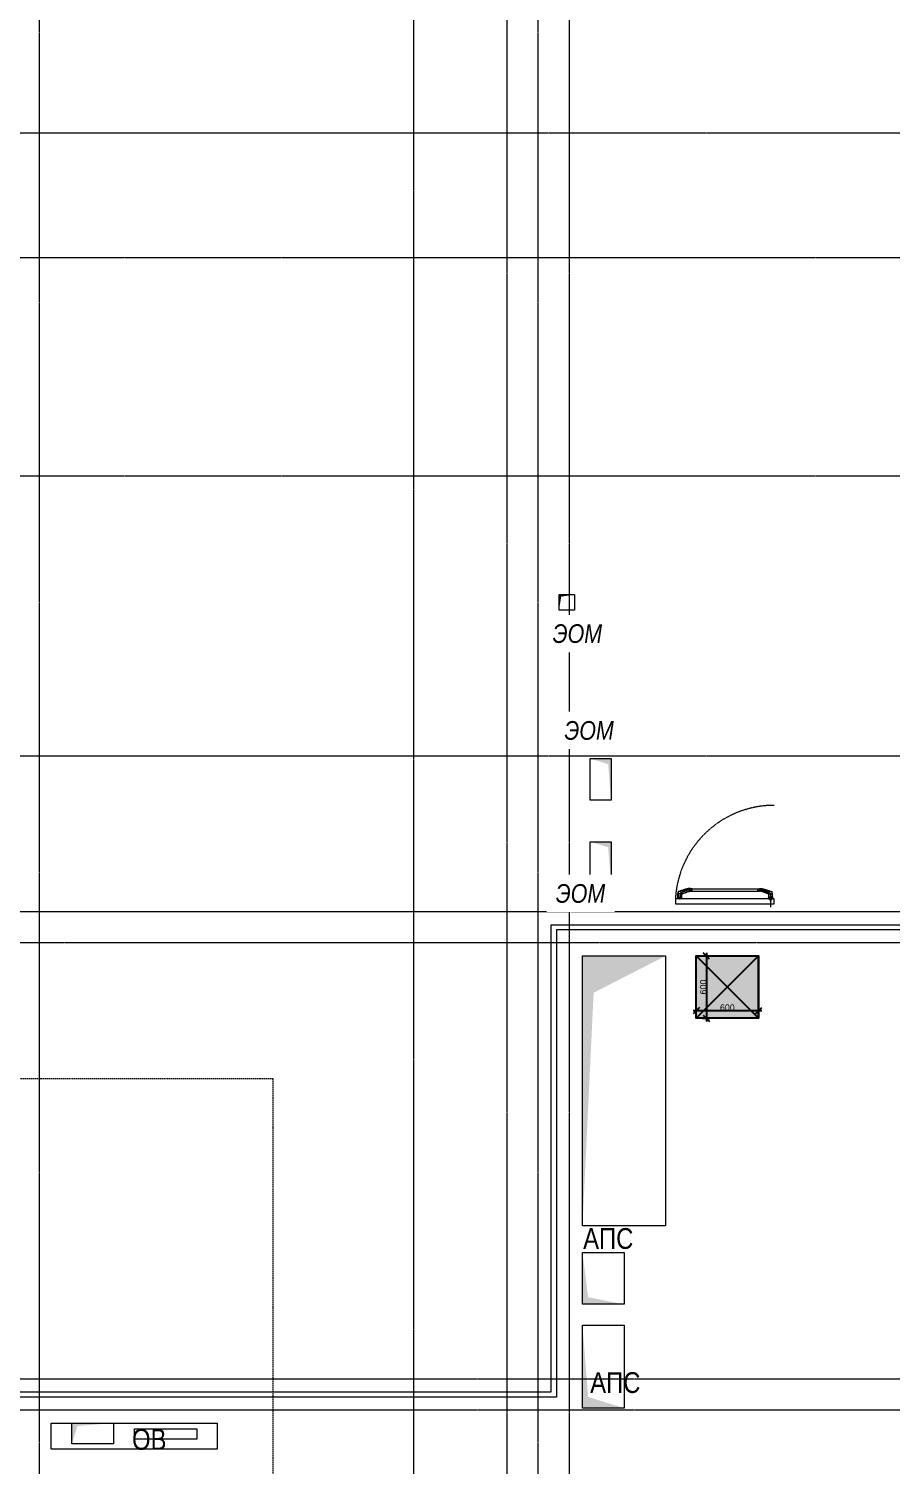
# Model space of a CAD drawing. Header units: millimetres. Extents: x -231292 to 573618, y -153144 to 564035.
# Drawn here: x -214080 to -205777, y 218564 to 232400 of the extents above; entities that cross this region are included whole.
import ezdxf

# ---------------------------------------------------------------- set-up
doc = ezdxf.new("R2010")
doc.units = ezdxf.units.MM
for name, pattern in [('CENTER2', [28.575, 19.05, -3.175, 3.175, -3.175]), ('CENTERLINE', [30, 12, -1.5, 3, -1.5, 12]), ('DASHED', [19.05, 12.7, -6.35]), ('HIDDEN', [9.525, 6.35, -3.175])]:
    doc.linetypes.add(name, pattern=pattern)
doc.layers.get('0').update_dxf_attribs({"color": 250})
doc.layers.get('Defpoints').update_dxf_attribs({"color": 250})
doc.layers.add('_Оборудование СС', color=250, linetype='Continuous')
for name, color, linetype, lineweight in [('АР_Двери_внутренние_антипаника', 250, 'Continuous', 0), ('АР_Отверстия', 250, 'Continuous', 9), ('АР_Разрезы марка', 250, 'Continuous', 13), ('Витражные конструкции', 252, 'Continuous', 15), ('ВК_Шахты', 5, 'Continuous', 9), ('ДШ_КР', 130, 'Continuous', 35), ('ОВ_коллекторы', 250, 'Continuous', 30), ('ОВ_Отопление', 250, 'Continuous', 0), ('РД_Оси_100', 250, 'Continuous', 0), ('СС_Отверстия', 250, 'Continuous', 9), ('ЭОМ_отверстия', 250, 'Continuous', 5)]:
    doc.layers.add(name, color=color, linetype=linetype, lineweight=lineweight)
doc.layers.add('АР_Делит', color=250, linetype='Continuous', lineweight=0, plot=False)
doc.styles.add('Arial0', font='arial.ttf')
doc.styles.add('ISOCPEUR_I_4', font='isocpeui.ttf', dxfattribs={"width": 0.9, "height": 350})
doc.styles.add('style1', font='ARIALN.TTF')
doc.dimstyles.new('ISOCPEUR_2_0_Черный_1', dxfattribs={"dimscale": 304.8, "dimtxt": 199.196235, "dimasz": 0.328084, "dimexe": 0.164042, "dimexo": 0.328084, "dimgap": 0, "dimtad": 1, "dimdec": 0, "dimrnd": 5, "dimzin": 0, "dimdsep": 46, "dimtxsty": 'ISOCPEUR_I_4', "dimblk1": 'OBLIQUE', "dimblk2": 'OBLIQUE', "dimsah": 1, "dimcen": 0.09, "dimdle": 0.328084, "dimazin": 0, "dimtfac": 1, "dimtdec": 4, "dimtix": 1, "dimtmove": 0, "dimatfit": 3, "dimfxl": 1, "dimtvp": 1, "dimtolj": 1, "dimtzin": 0, "dimarcsym": 2})

# ---------------------------------------------------------------- blocks, each defined once
blk = doc.blocks.new('otv')
at = {"linetype": 'Continuous'}
blk.add_lwpolyline([(0, -1), (0, 0), (1, 0), (1, -1)], close=True, dxfattribs=at)
blk.add_solid([(0, -1), (0, 0), (0.1346, -0.1366), (1, 0)], dxfattribs=at)
blk = doc.blocks.new('СОШ_2200_АР_ОСИ_М100_28.05.24')
at = {"layer": 'РД_Оси_100', "linetype": 'CENTER2'}
for p, q in [((119910, 76200), (-5954.958, 76200)), ((-5954.958, 75000), (119910, 75000)), ((-5954.958, 72900), (95715.503, 72900))]:
    blk.add_line(p, q, dxfattribs=at)
for points in [[(7800, -6155), (7800, 139938.679)], [(11400, 139938.679), (11400, -6155)], [(12000.12, -6155), (12300, -5755), (12300, 139538.679), (12000, 139938.679)], [(12600, -6155), (12600, 139938.679)], [(13200, -6155), (12900, -5755), (12900, 139538.679), (13220.167, 139939.357)], [(119910, 70200), (-5954.958, 70200)], [(95715.503, 68700), (-5454.958, 68700), (-5954.958, 68850)], [(78274.959, 68400), (-5454.958, 68400), (-5954.958, 68250)], [(29555, 64200), (-5454.958, 64200), (-5954.958, 64350)], [(29555, 63900), (-5454.958, 63900), (-5954.958, 63750)]]:
    blk.add_lwpolyline(points, dxfattribs=at)
blk = doc.blocks.new('UUNEW01NEW00')
at = {"layer": 'АР_Двери_внутренние_антипаника', "color": 1, "linetype": 'Continuous'}
for p, q in [((-9.3, 0.2), (-14.4, -1.5)), ((-9.2, 0.8), (-9.3, 0.2)), ((-9.3, -0.1), (-9.3, 0.2)), ((-9.2, 0.2), (-9.3, 0.2)), ((-9.1, 1), (-9.2, 0.8)), ((-8.9, 0.5), (-9.2, 0.2)), ((-9.1, 19.3), (-8.9, 19.4)), ((-9.1, 19.3), (-9, 18.8)), ((-9, 1.2), (-9.1, 1)), ((-9, 18.8), (-8.8, 18.6)), ((-8.8, 1.3), (-9, 1.2)), ((-8.9, 19.4), (-8.5, 19.5)), ((-8.7, 0.8), (-8.9, 0.5)), ((-8.8, 18.6), (-8.6, 18.4)), ((-8.6, 0.9), (-8.7, 0.8)), ((-8.6, 18.4), (-8.4, 18.2)), ((-8.6, 1), (-8.6, 0.9)), ((-8.5, 1), (-8.6, 1)), ((-8.5, 19.5), (-8.2, 19.5)), ((-8.4, 0.8), (-8.5, 1.5)), ((-8.4, 1.3), (-8.5, 1)), ((-8.4, 18.2), (-8.1, 18.1)), ((-8.4, 1.4), (-8.4, 0.4)), ((-8.3, 0.5), (-8.4, 0.8)), ((-8.4, 0.4), (-8.4, -0.4)), ((-8.4, 0.4), (-8.3, 0.4)), ((-8.1, 0.2), (-8.3, 0.5)), ((-8.2, 19.5), (-7.8, 19.6)), ((-8.1, 18.1), (-7.6, 18)), ((-7.8, 0.1), (-8.1, 0.2)), ((-7.8, 19.6), (-7.5, 19.6)), ((-7.4, 0), (-7.8, 0.1)), ((-7.5, 18.3), (-7.6, 18.2)), ((-7.6, 18.2), (-7.6, 18)), ((-7.6, 18), (-7.6, 16.2)), ((-7.6, 16.2), (-7.6, 14.1)), ((-7.6, 14.1), (-7.6, 12.2)), ((-7.6, 12.2), (-7.6, 9.8)), ((-7.6, 9.8), (-7.6, 7.8)), ((-7.6, 7.8), (-7.6, 6.2)), ((-7.6, 6.2), (-7.6, 4.7)), ((-7.6, 4.7), (-7.5, 3.2)), ((-7.5, 19.6), (-7.1, 19.6)), ((-7.4, 18.3), (-7.5, 18.3)), ((-7.5, 3.2), (-7.5, 1.6)), ((-7.5, 1.6), (-7.4, 0)), ((-7.5, 0), (-7.5, 0)), ((-7.5, 0), (-7.3, 0)), ((-7.3, 18.3), (-7.4, 18.3)), ((-7.4, 0), (7.4, 0)), ((-7.2, 18.3), (-7.3, 18.3)), ((-7.3, 0), (7.3, 0)), ((-7.1, 18.3), (-7.2, 18.3)), ((-7.1, 24), (-7.1, 19.6)), ((-7.1, 19.6), (7.1, 19.6)), ((-7.1, 19.6), (-7.1, 18.3)), ((7.1, 18.3), (-7.1, 18.3)), ((-3.5, 16), (-4.6, 16.4)), ((-4.6, 16.4), (-4.6, 16.3)), ((-3.5, 15.9), (-4.6, 16.3)), ((-4.6, 16.3), (-3.8, 14.8)), ((-3.8, 14.8), (-3.3, 14.8)), ((-3, 14.7), (-3.8, 14.7)), ((-3.8, 14.7), (-3.8, 14.6)), ((-3, 14.6), (-3.8, 14.6)), ((-3.8, 14.6), (-3.8, 13.7)), ((-3.8, 13.7), (-3, 13.7)), ((-3.3, 14.8), (-3.6, 15.5)), ((-3.6, 15.5), (-2.7, 15.3)), ((-3.3, 14.9), (-3.6, 15.5)), ((-2.3, 15.7), (-3.5, 16)), ((-2.3, 15.6), (-3.5, 15.9)), ((-3.1, 14.4), (-3.4, 14.4)), ((-3.4, 14.4), (-3.4, 13.9)), ((-3.4, 14), (-3.1, 14)), ((-3.4, 13.9), (-3.1, 13.9)), ((-3.3, 14.9), (-3.3, 14.8)), ((-3, 14.4), (-3.1, 14.4)), ((-3.1, 14), (-3.1, 13.9)), ((-3.1, 14), (-3, 14)), ((-3.1, 13.9), (-3, 13.9)), ((-3, 14.7), (-3, 14.6)), ((-2.9, 14.7), (-3, 14.7)), ((-2.9, 14.6), (-3, 14.6)), ((-2.9, 14.4), (-3, 14.4)), ((-3, 14.4), (-3, 14.4)), ((-3, 14.4), (-3, 14.4)), ((-3, 14), (-3, 14)), ((-3, 14), (-3, 14)), ((-3, 14), (-2.9, 14)), ((-3, 13.9), (-3, 13.9)), ((-3, 13.9), (-3, 13.9)), ((-3, 13.9), (-2.9, 13.9)), ((-3, 13.7), (-2.9, 13.7)), ((-2.8, 14.7), (-2.9, 14.7)), ((-2.9, 14.7), (-2.9, 14.7)), ((-2.8, 14.5), (-2.9, 14.6)), ((-2.9, 14.6), (-2.9, 14.6)), ((-2.9, 14.3), (-2.9, 14.4)), ((-2.9, 14.3), (-2.9, 14.3)), ((-2.9, 14.3), (-2.9, 14.3)), ((-2.9, 14.3), (-2.9, 14.3)), ((-2.9, 14), (-2.9, 14.3)), ((-2.9, 14.1), (-2.9, 14)), ((-2.9, 14), (-2.9, 14.1)), ((-2.9, 14.1), (-2.9, 14.1)), ((-2.9, 14.1), (-2.9, 14.1)), ((-2.9, 14.1), (-2.9, 14.1)), ((-2.9, 14), (-2.9, 14)), ((-2.9, 13.9), (-2.9, 14)), ((-2.9, 14), (-2.9, 14)), ((-2.9, 14), (-2.9, 14)), ((-2.9, 13.9), (-2.9, 13.9)), ((-2.9, 13.9), (-2.9, 13.9)), ((-2.9, 13.7), (-2.8, 13.7)), ((-2.7, 14.6), (-2.8, 14.7)), ((-2.7, 14.5), (-2.8, 14.5)), ((-2.8, 13.7), (-2.8, 13.8)), ((-2.8, 13.8), (-2.7, 13.8)), ((-2.7, 15.3), (-1.7, 15.1)), ((-2.6, 14.6), (-2.7, 14.6)), ((-2.6, 14.5), (-2.7, 14.5)), ((-2.7, 13.8), (-2.6, 13.8)), ((-2.6, 14.5), (-2.6, 14.6)), ((-2.6, 14.6), (-2.6, 14.6)), ((-2.6, 14.4), (-2.6, 14.5)), ((-2.5, 14.5), (-2.6, 14.5)), ((-2.5, 14.4), (-2.6, 14.4)), ((-2.6, 14.4), (-2.6, 14.4)), ((-2.6, 13.8), (-2.6, 13.9)), ((-2.6, 13.9), (-2.5, 13.9)), ((-2.5, 14.4), (-2.5, 14.5)), ((-2.5, 14.4), (-2.5, 14.3)), ((-2.5, 14.3), (-2.5, 14.4)), ((-2.5, 14), (-2.5, 14.3)), ((-2.5, 13.9), (-2.5, 14)), ((-1, 15.5), (-2.3, 15.7)), ((-1, 15.4), (-2.3, 15.6)), ((-2.2, 14.5), (-2.3, 14.5)), ((-2.3, 14.5), (-2.3, 14.4)), ((-2.3, 14.4), (-2.3, 14.3)), ((-2.2, 14.4), (-2.3, 14.4)), ((-2.3, 14.4), (-2.3, 14.3)), ((-2.3, 14.3), (-2.3, 14)), ((-2.3, 14), (-2.3, 13.9)), ((-2.3, 13.9), (-2.3, 13.9)), ((-2.3, 13.9), (-2.2, 13.8)), ((-2.1, 14.6), (-2.2, 14.6)), ((-2.2, 14.6), (-2.2, 14.5)), ((-2.1, 14.5), (-2.2, 14.5)), ((-2.2, 14.5), (-2.2, 14.4)), ((-2.2, 13.8), (-2.2, 13.8)), ((-2.2, 13.8), (-2.1, 13.8)), ((-2, 14.7), (-2.1, 14.6)), ((-2, 14.6), (-2.1, 14.5)), ((-2.1, 14.6), (-2.1, 14.6)), ((-2.1, 14.5), (-2.1, 14.5)), ((-2.1, 13.8), (-2, 13.7)), ((-1.9, 14.7), (-2, 14.7)), ((-1.9, 14.6), (-2, 14.6)), ((-2, 13.7), (-2, 13.7)), ((-2, 13.7), (-1.9, 13.7)), ((-1.8, 14.7), (-1.9, 14.7)), ((-1.8, 14.6), (-1.9, 14.6)), ((-1.8, 14.4), (-1.9, 14.4)), ((-1.9, 14.4), (-1.9, 14.3)), ((-1.9, 14.3), (-1.9, 14)), ((-1.9, 14.3), (-1.9, 14.3)), ((-1.9, 14.3), (-1.9, 14.3)), ((-1.9, 14.3), (-1.9, 14.3)), ((-1.9, 14.1), (-1.9, 14.1)), ((-1.9, 14.1), (-1.9, 14.1)), ((-1.9, 14.1), (-1.9, 14.1)), ((-1.9, 14.1), (-1.8, 14)), ((-1.9, 14), (-1.9, 14)), ((-1.9, 14), (-1.9, 14)), ((-1.9, 14), (-1.9, 13.9)), ((-1.9, 13.9), (-1.8, 13.9)), ((-1.9, 13.7), (-1.8, 13.7)), ((-1.8, 14.7), (-1.8, 14.6)), ((-1.5, 14.7), (-1.8, 14.7)), ((-1.5, 14.6), (-1.8, 14.6)), ((-1.7, 14.4), (-1.8, 14.4)), ((-1.8, 14.4), (-1.8, 14.4)), ((-1.8, 14.4), (-1.8, 14.4)), ((-1.8, 14), (-1.8, 14)), ((-1.8, 14), (-1.8, 14)), ((-1.8, 14), (-1.7, 14)), ((-1.8, 13.9), (-1.8, 13.9)), ((-1.8, 13.9), (-1.8, 13.9)), ((-1.8, 13.9), (-1.7, 13.9)), ((-1.8, 13.7), (-1.5, 13.7)), ((-1.7, 15.1), (-0.7, 15)), ((-1.7, 14.4), (-1.7, 14.4)), ((-1.6, 14.4), (-1.7, 14.4)), ((-1.7, 14), (-1.7, 13.9)), ((-1.7, 14), (-1.7, 14)), ((-1.7, 14), (-1.6, 14)), ((-1.7, 13.9), (-1.6, 13.9)), ((-1.7, 13.9), (-1.7, 13.9)), ((-1.5, 14.4), (-1.6, 14.4)), ((-1.6, 14.4), (-1.6, 14.4)), ((-1.6, 14), (-1.6, 13.9)), ((-1.6, 14), (-1.6, 14)), ((-1.6, 14), (-1.5, 14)), ((-1.6, 13.9), (-1.6, 13.9)), ((-1.6, 13.9), (-1.5, 13.9)), ((-1.5, 14.7), (-1.5, 14.6)), ((-1.4, 14.7), (-1.5, 14.7)), ((-1.4, 14.6), (-1.5, 14.6)), ((-1.4, 14.3), (-1.5, 14.4)), ((-1.5, 14.4), (-1.5, 14.4)), ((-1.5, 14.4), (-1.5, 14.4)), ((-1.5, 14), (-1.4, 14.1)), ((-1.5, 14), (-1.5, 14)), ((-1.5, 14), (-1.5, 14)), ((-1.5, 14), (-1.5, 14)), ((-1.5, 13.9), (-1.5, 13.9)), ((-1.5, 13.9), (-1.5, 13.9)), ((-1.5, 13.9), (-1.5, 13.9)), ((-1.5, 13.9), (-1.4, 13.9)), ((-1.5, 13.7), (-1.4, 13.7)), ((-1.3, 14.7), (-1.4, 14.7)), ((-1.3, 14.6), (-1.4, 14.6)), ((-1.4, 14.3), (-1.4, 14.3)), ((-1.4, 14.3), (-1.4, 14.3)), ((-1.4, 14.3), (-1.4, 14.3)), ((-1.4, 14), (-1.4, 14.3)), ((-1.4, 14.1), (-1.4, 14)), ((-1.4, 14.1), (-1.4, 14.1)), ((-1.4, 14.1), (-1.4, 14.1)), ((-1.4, 14.1), (-1.4, 14.1)), ((-1.4, 13.9), (-1.4, 14)), ((-1.4, 14), (-1.4, 14)), ((-1.4, 14), (-1.4, 14)), ((-1.4, 13.7), (-1.3, 13.7)), ((-1.2, 14.6), (-1.3, 14.7)), ((-1.3, 14.7), (-1.3, 14.7)), ((-1.3, 14.5), (-1.3, 14.6)), ((-1.2, 14.5), (-1.3, 14.5)), ((-1.3, 13.7), (-1.2, 13.8)), ((-1.1, 14.6), (-1.2, 14.6)), ((-1.1, 14.5), (-1.2, 14.5)), ((-1.2, 13.8), (-1.2, 13.8)), ((-1.2, 13.8), (-1.1, 13.8)), ((-1.1, 14.5), (-1.1, 14.6)), ((-1.1, 14.6), (-1.1, 14.6)), ((-1.1, 14.4), (-1.1, 14.5)), ((-1, 14.5), (-1.1, 14.5)), ((-1, 14.4), (-1.1, 14.4)), ((-1.1, 14.4), (-1.1, 14.4)), ((-1.1, 13.8), (-1.1, 13.9)), ((-1.1, 13.9), (-1, 13.9)), ((0, 16.5), (-1, 15.5)), ((0, 16.4), (-1, 15.4)), ((-1, 15.5), (-1, 15.4)), ((-1, 14.4), (-1, 14.5)), ((-1, 14.3), (-1, 14.4)), ((-1, 14.4), (-1, 14.3)), ((-1, 14), (-1, 14.3)), ((-1, 13.9), (-1, 14)), ((0, 14.7), (-0.8, 14.7)), ((-0.8, 14.7), (-0.8, 14.6)), ((0, 14.6), (-0.8, 14.6)), ((-0.8, 14.6), (-0.8, 13.7)), ((-0.8, 13.7), (-0.4, 13.7)), ((-0.7, 15), (0, 15.7)), ((-0.1, 14.4), (-0.4, 14.4)), ((-0.4, 14.4), (-0.4, 14.2)), ((-0.4, 14.3), (-0.1, 14.3)), ((-0.4, 14.2), (-0.1, 14.2)), ((-0.4, 14.1), (-0.2, 14.1)), ((-0.4, 13.7), (-0.4, 14.1)), ((-0.2, 14.1), (0, 13.7)), ((0, 14.4), (-0.1, 14.4)), ((-0.1, 14.4), (-0.1, 14.4)), ((-0.1, 14.4), (-0.1, 14.4)), ((-0.1, 14.3), (-0.1, 14.2)), ((-0.1, 14.3), (-0.1, 14.3)), ((-0.1, 14.3), (-0.1, 14.3)), ((-0.1, 14.3), (0, 14.3)), ((-0.1, 14.2), (-0.1, 14.2)), ((-0.1, 14.2), (-0.1, 14.2)), ((-0.1, 14.2), (0, 14.2)), ((0, 16.5), (0, 16.4)), ((1, 15.5), (0, 16.5)), ((1, 15.4), (0, 16.4)), ((0, 15.7), (0.7, 15)), ((0, 14.7), (0, 14.6)), ((0.1, 14.7), (0, 14.7)), ((0.1, 14.6), (0, 14.6)), ((0, 14.3), (0, 14.4)), ((0, 14.4), (0, 14.4)), ((0, 14.3), (0, 14.4)), ((0, 14.4), (0, 14.4)), ((0, 14.4), (0, 14.4)), ((0, 14.4), (0, 14.4)), ((0, 14.4), (0, 14.4)), ((0, 14.3), (0, 14.3)), ((0, 14.3), (0, 14.3)), ((0, 14.3), (0, 14.3)), ((0, 14.2), (0, 14.3)), ((0, 14.3), (0, 14.3)), ((0, 14.3), (0, 14.3)), ((0, 14.3), (0, 14.3)), ((0, 14.2), (0, 14.2)), ((0, 14.2), (0, 14.2)), ((0, 13.7), (0.5, 13.7)), ((0.2, 14.7), (0.1, 14.7)), ((0.2, 14.6), (0.1, 14.6)), ((0.3, 14.6), (0.2, 14.7)), ((0.2, 14.7), (0.2, 14.7)), ((0.2, 14.5), (0.2, 14.6)), ((0.3, 14.5), (0.2, 14.5)), ((0.5, 13.7), (0.2, 14.1)), ((0.2, 14.1), (0.3, 14.1)), ((0.4, 14.6), (0.3, 14.6)), ((0.4, 14.5), (0.3, 14.5)), ((0.3, 14.1), (0.4, 14.2)), ((0.3, 14.1), (0.3, 14.1)), ((0.5, 13.8), (0.3, 14.1)), ((0.4, 14.5), (0.4, 14.6)), ((0.4, 14.6), (0.4, 14.6)), ((0.4, 14.4), (0.4, 14.5)), ((0.4, 14.4), (0.4, 14.5)), ((0.4, 14.5), (0.4, 14.5)), ((0.4, 14.3), (0.4, 14.4)), ((0.4, 14.4), (0.4, 14.4)), ((0.4, 14.4), (0.4, 14.4)), ((0.4, 14.2), (0.4, 14.3)), ((0.4, 14.3), (0.4, 14.3)), ((0.4, 14.2), (0.4, 14.2)), ((0.5, 13.8), (0.5, 13.7)), ((0.7, 15), (1.7, 15.1)), ((0.7, 14.7), (0.7, 14.6)), ((1.4, 14.7), (0.7, 14.7)), ((1.4, 14.6), (0.7, 14.6)), ((0.7, 14.6), (0.7, 13.7)), ((0.7, 13.7), (1.1, 13.7)), ((2.3, 15.7), (1, 15.5)), ((2.3, 15.6), (1, 15.4)), ((1, 15.5), (1, 15.4)), ((1.1, 13.7), (1.1, 14.3)), ((1.1, 14.3), (1.2, 14.3)), ((1.2, 14.3), (1.5, 13.7)), ((1.4, 14.7), (1.4, 14.6)), ((1.6, 14.2), (1.4, 14.7)), ((1.6, 14.1), (1.4, 14.6)), ((1.5, 13.7), (1.8, 13.7)), ((1.6, 14.2), (1.6, 14.1)), ((1.7, 14.2), (1.6, 14.2)), ((1.7, 14.1), (1.6, 14.1)), ((1.7, 15.1), (2.7, 15.3)), ((1.9, 14.7), (1.7, 14.2)), ((1.9, 14.6), (1.7, 14.1)), ((1.7, 14.2), (1.7, 14.1)), ((1.8, 13.7), (2, 14.3)), ((1.9, 14.7), (1.9, 14.6)), ((2.5, 14.7), (1.9, 14.7)), ((2.5, 14.6), (1.9, 14.6)), ((2, 14.3), (2.2, 14.3)), ((2.2, 14.3), (2.2, 13.7)), ((2.2, 13.7), (2.5, 13.7)), ((3.5, 16), (2.3, 15.7)), ((3.5, 15.9), (2.3, 15.6)), ((2.5, 14.7), (2.5, 14.6)), ((2.5, 13.7), (2.5, 14.6)), ((2.7, 15.3), (3.6, 15.5)), ((3.1, 14.7), (2.7, 13.8)), ((3.1, 14.6), (2.7, 13.7)), ((2.7, 13.8), (2.7, 13.7)), ((2.7, 13.7), (3.2, 13.7)), ((3.1, 14.7), (3.1, 14.6)), ((3.9, 14.7), (3.1, 14.7)), ((3.9, 14.6), (3.1, 14.6)), ((3.2, 13.7), (3.2, 13.9)), ((3.2, 13.9), (3.8, 13.9)), ((3.6, 15.5), (3.3, 14.8)), ((3.6, 15.5), (3.3, 14.9)), ((3.3, 14.9), (3.3, 14.8)), ((3.3, 14.8), (3.8, 14.8)), ((3.4, 14.3), (3.3, 14)), ((3.3, 14.1), (3.7, 14.1)), ((3.3, 14), (3.7, 14)), ((3.6, 14.3), (3.4, 14.3)), ((4.6, 16.4), (3.5, 16)), ((4.6, 16.3), (3.5, 15.9)), ((3.7, 14), (3.6, 14.3)), ((3.8, 14.8), (4.6, 16.3)), ((3.8, 13.9), (3.8, 13.7)), ((3.8, 13.7), (4.2, 13.7)), ((3.9, 14.7), (3.9, 14.6)), ((4.2, 13.8), (3.9, 14.7)), ((4.2, 13.7), (3.9, 14.6)), ((4.2, 13.8), (4.2, 13.7)), ((4.6, 16.4), (4.6, 16.3)), ((6.7, -9.4), (7.3, 0)), ((7.1, 19.6), (7.1, 24)), ((7.1, 19.6), (7.1, 18.3)), ((7.1, 19.6), (7.5, 19.6)), ((7.2, 18.3), (7.1, 18.3)), ((7.3, 18.3), (7.2, 18.3)), ((7.5, 18.3), (7.3, 18.3)), ((7.4, 0), (7.5, 2)), ((7.8, 0.1), (7.4, 0)), ((7.5, 19.6), (7.8, 19.6)), ((7.6, 18.2), (7.5, 18.3)), ((7.5, 2), (7.6, 4)), ((7.6, 18), (7.6, 18.2)), ((7.6, 18), (8.1, 18.1)), ((7.6, 16.2), (7.6, 18)), ((7.6, 14.2), (7.6, 16.2)), ((7.6, 12.3), (7.6, 14.2)), ((7.6, 9.9), (7.6, 12.3)), ((7.6, 8), (7.6, 9.9)), ((7.6, 5.9), (7.6, 8)), ((7.6, 4), (7.6, 5.9)), ((7.8, 19.6), (8.2, 19.5)), ((8.1, 0.2), (7.8, 0.1)), ((8.1, 18.1), (8.4, 18.2)), ((8.3, 0.5), (8.1, 0.2)), ((8.2, 19.5), (8.5, 19.5)), ((8.4, 0.8), (8.3, 0.5)), ((8.4, 18.2), (8.6, 18.4)), ((8.5, 19.5), (8.9, 19.4)), ((8.6, 18.4), (8.8, 18.6)), ((8.8, 18.6), (9, 18.8)), ((8.9, 19.4), (9.1, 19.3)), ((9, 18.8), (9.1, 19.3)), ((-52.5, -11.9), (-52.5, -19.8)), ((-52.5, -19.8), (-52.5, -25.1)), ((-52.5, -25.1), (-47.5, -25.1)), ((-47.5, -11.9), (-47.5, -19.8)), ((-47.5, -11.9), (-47.5, -11.9)), ((-47.5, -19.8), (-46, -19.6)), ((-45.9, -19.8), (-47.5, -19.8)), ((-47.5, -19.8), (-47.5, -25.1)), ((-46, -19.6), (-44.5, -19.2)), ((-44.3, -19.8), (-45.9, -19.8)), ((-43.1, -11.4), (-44.5, -11.6)), ((-44.5, -19.2), (-42.9, -18.5)), ((-42.5, -19.7), (-44.3, -19.8)), ((-41.6, -11.2), (-43.1, -11.4)), ((-42.9, -18.5), (-41.3, -17.7)), ((-40.6, -19.6), (-42.5, -19.7)), ((-39.3, -10.7), (-41.6, -11.2)), ((-41.3, -17.7), (-39, -16.7)), ((-37.8, -19.2), (-40.6, -19.6)), ((-36.7, -9.9), (-39.3, -10.7)), ((-39, -16.7), (-36.4, -15.7)), ((-34.9, -18.5), (-37.8, -19.2)), ((-33.8, -8.9), (-36.7, -9.9)), ((-36.4, -15.7), (-33.5, -14.5)), ((-31.9, -17.6), (-34.9, -18.5)), ((-30.7, -7.7), (-33.8, -8.9)), ((-33.5, -14.5), (-30.3, -13.4)), ((-28.7, -16.6), (-31.9, -17.6)), ((-27.2, -6.3), (-30.7, -7.7)), ((-30.3, -13.4), (-26.8, -12.1)), ((-25.2, -15.3), (-28.7, -16.6)), ((-23.3, -4.8), (-27.2, -6.3)), ((-26.8, -12.1), (-22.9, -10.9)), ((-21.4, -13.9), (-25.2, -15.3)), ((-19.1, -3.2), (-23.3, -4.8)), ((-22.9, -10.9), (-18.7, -9.6)), ((-17.3, -12.4), (-21.4, -13.9)), ((-14.4, -1.5), (-19.1, -3.2)), ((-18.7, -9.6), (-14, -8.2)), ((-12.8, -10.8), (-17.3, -12.4)), ((-14, -8.2), (-8.8, -6.6)), ((-7.8, -9.1), (-12.8, -10.8)), ((-9, -3.8), (-9.3, -0.1)), ((-8.8, -6.6), (-9, -3.8)), ((-8.8, -6.6), (-8.8, -6.6)), ((-8.8, -7.3), (-8.8, -6.6)), ((-8.8, -6.6), (-8.7, -6.6)), ((-8.5, -8.1), (-8.8, -7.3)), ((-8.7, -6.6), (-8.6, -6.6)), ((-8.6, -6.6), (-8.4, -6.7)), ((-8.2, -8.7), (-8.5, -8.1)), ((-8.4, -0.4), (-8.3, -0.9)), ((-8.4, -6.7), (-8.1, -6.7)), ((-8.3, -0.9), (-8.3, -1.1)), ((-8.3, -1.1), (-8.3, -1.1)), ((-8.3, -1.2), (-8.2, -1.2)), ((-8.2, -1.2), (-8.2, -1.2)), ((-8.2, -1.2), (-8.2, -1.5)), ((-8.2, -1.5), (-8.2, -1.5)), ((-7.8, -9.1), (-8.2, -8.7)), ((-8.1, -6.7), (-8, -6.6)), ((-8, -7.1), (-8.1, -6.7)), ((-8.1, -6.7), (-8.1, -6.7)), ((-8, -6.6), (-8, -6.6)), ((-8, -6.6), (-7.9, -6.6)), ((-7.6, -7.6), (-8, -7.1)), ((-7.8, -6.9), (-7.9, -6.6)), ((-7.9, -6.6), (-7.9, -6.7)), ((-7.9, -6.7), (-7.9, -6.6)), ((-7.5, -7.2), (-7.8, -6.9)), ((-7.4, -8.9), (-7.8, -9.1)), ((-7.2, -8), (-7.6, -7.6)), ((-7.2, -7.4), (-7.5, -7.2)), ((-7.1, -8.7), (-7.4, -8.9)), ((-7.3, 0), (-7.2, -1.7)), ((-7.2, -1.7), (-7.2, -3.1)), ((-7.2, -3.1), (-7.1, -4.5)), ((-6.9, -7.4), (-7.2, -7.4)), ((-6.7, -8.2), (-7.2, -8)), ((-7.1, -4.5), (-7, -6)), ((-6.7, -8.2), (-7.1, -8.7)), ((-7, -6), (-6.9, -7.4)), ((-6.9, -7.4), (-6.8, -7.5)), ((-6.8, -7.5), (-6.8, -7.5)), ((-6.8, -7.5), (-6.8, -7.6)), ((-6.8, -7.6), (-6.8, -7.6)), ((-6.8, -7.6), (-6.8, -7.6)), ((-6.8, -7.6), (-6.8, -7.6)), ((-6.8, -7.6), (-6.8, -7.6)), ((-6.8, -7.6), (-6.8, -7.6)), ((-6.8, -7.6), (-6.8, -7.6)), ((-6.8, -7.6), (-6.8, -7.6)), ((-6.8, -7.6), (-6.8, -7.6)), ((-6.8, -7.6), (-6.8, -7.6)), ((-6.8, -7.6), (-6.8, -7.6)), ((-6.8, -7.6), (-6.8, -7.6)), ((-6.8, -7.6), (-6.8, -7.6)), ((-6.8, -7.6), (-6.8, -7.6)), ((-6.8, -7.6), (-6.7, -7.8)), ((-6.7, -7.8), (-6.6, -8)), ((-6.6, -8), (-6.7, -8.1)), ((-6.7, -8.1), (-6.7, -8.2)), ((-6.7, -8.2), (5.6, -10.6)), ((5.6, -10.6), (6.3, -10)), ((5.6, -10.6), (6, -10.6)), ((6, -10.6), (6.3, -10.5)), ((6.3, -10), (6.6, -9.7)), ((6.3, -10.5), (6.4, -10.5)), ((6.6, -9.7), (6.7, -9.4)), ((6.7, -9.4), (7.1, -9.3)), ((7.1, -9.3), (7.4, -9.1)), ((7.4, -9.1), (7.6, -8.9)), ((8.3, -0.4), (8.3, -0.3))]:
    blk.add_line(p, q, dxfattribs=at)
at = {"layer": 'АР_Двери_внутренние_антипаника', "color": 40, "linetype": 'Continuous'}
for p, q in [((-8.8, 1.3), (-13.2, -0.1)), ((-9.1, 24), (9.1, 24)), ((-9.1, 19.3), (-9.1, 24)), ((-9, 18.2), (-9.1, 19.3)), ((-9, 17.1), (-9, 18.2)), ((-8.5, 1.5), (-9, 17.1)), ((-8.5, 1.5), (-8.8, 1.3)), ((8.3, 0.5), (8, -3.9)), ((9.1, 24), (9.1, 19.3)), ((-53, -19.5), (-53, -12.4)), ((-53, -24.6), (-53, -19.5)), ((-47.5, -11.9), (-52.5, -11.9)), ((-52.5, -25.1), (-47.5, -25.1)), ((-47.5, -11.9), (-46.3, -11.8)), ((-47.5, -25.1), (-45.1, -25)), ((-45.1, -11.7), (-46.3, -11.8)), ((-44.4, -11.5), (-45.1, -11.7)), ((-45.1, -25), (-44.1, -24.9)), ((-42.2, -11), (-44.4, -11.6)), ((-44.1, -24.9), (-43.6, -24.9)), ((-43.6, -24.9), (-43, -24.8)), ((-43, -24.8), (-42.4, -24.8)), ((-42.4, -24.8), (-41.8, -24.7)), ((-40, -10.4), (-42.2, -11)), ((-41.8, -24.7), (-41.1, -24.6)), ((-41.1, -24.6), (-39.3, -24.3)), ((-38, -9.7), (-40, -10.4)), ((-39.3, -24.3), (-37.6, -23.9)), ((-36.1, -9), (-38, -9.7)), ((-37.6, -23.9), (-36.2, -23.6)), ((-36.2, -23.6), (-35.1, -23.3)), ((-34.2, -8.3), (-36.1, -9)), ((-35.1, -23.3), (-34.2, -23.1)), ((-32.1, -7.5), (-34.2, -8.3)), ((-34.2, -23.1), (-33.1, -22.8)), ((-33.1, -22.8), (-31.7, -22.5)), ((-30.3, -6.7), (-32.1, -7.5)), ((-31.7, -22.5), (-30.1, -22)), ((-28.2, -5.9), (-30.3, -6.7)), ((-30.1, -22), (-28.2, -21.5)), ((-25.9, -4.9), (-28.2, -5.9)), ((-28.2, -21.5), (-26, -20.8)), ((-26, -20.8), (-23.3, -20)), ((-23.3, -3.9), (-25.9, -4.9)), ((-20.4, -2.7), (-23.3, -3.9)), ((-23.3, -20), (-20.2, -19.1)), ((-17, -1.5), (-20.4, -2.7)), ((-20.2, -19.1), (-17.7, -18.3)), ((-17.7, -18.3), (-14.9, -17.4)), ((-13.2, -0.1), (-17, -1.5)), ((-14.9, -17.4), (-11.8, -16.4)), ((-11.8, -16.4), (-8.3, -15.3)), ((-8.3, -15.3), (-4.5, -14.1)), ((-4.5, -14.1), (-0.2, -12.7)), ((-0.2, -12.7), (4.6, -11.2)), ((4.6, -11.2), (5.6, -10.9)), ((5.6, -10.9), (6.4, -10.5)), ((6.4, -10.5), (7.3, -9.6)), ((7.3, -9.6), (7.6, -8.9)), ((7.6, -8.9), (7.7, -8.7)), ((8, -3.9), (7.7, -8.6)), ((7.7, -8.7), (7.7, -8.6))]:
    blk.add_line(p, q, dxfattribs=at)
at = {"layer": 'АР_Двери_внутренние_антипаника', "color": 1, "linetype": 'CENTERLINE'}
blk.add_line((0, 4.4), (0, 26), dxfattribs=at)
at = {"layer": 'АР_Двери_внутренние_антипаника', "color": 1, "linetype": 'HIDDEN'}
for p, q in [((-60.5, -14), (-53, -14)), ((-60.5, -14), (-60.5, -23)), ((-60.5, -23), (-53, -23)), ((-54.5, -17.6), (-54.5, -14.1)), ((-54.5, -14.1), (-53, -14.1)), ((-54.5, -17.6), (-53, -17.6))]:
    blk.add_line(p, q, dxfattribs=at)
at = {"layer": 'АР_Двери_внутренние_антипаника', "color": 1, "linetype": 'Continuous'}
blk.add_arc((490.8, 29.3), 500, 183.30824, 184.12158, dxfattribs=at)
at = {"layer": 'АР_Двери_внутренние_антипаника', "color": 40, "linetype": 'Continuous'}
for centre, radius, start, end in [((-490.9, 27.7), 500, 356.92187, 359.03769), ((-52.5, -12.4), 0.5, 90, 180), ((-52.5, -24.6), 0.5, 180, 270)]:
    blk.add_arc(centre, radius, start, end, dxfattribs=at)
at = {"layer": 'АР_Двери_внутренние_антипаника', "color": 1, "linetype": 'Continuous'}
blk.add_point((0, 0), dxfattribs=at)
blk = doc.blocks.new('66NEW00')
at = {"layer": 'АР_Двери_внутренние_антипаника', "color": 40, "linetype": 'Continuous'}
for p, q in [((9.1, 0), (-9.1, 0)), ((-9.1, 0), (-9.1, -4.7)), ((9.1, -4.7), (9.1, 0)), ((-8.3, -23.5), (-8, -27.9)), ((-8, -27.9), (-7.7, -32.5)), ((-7.7, -32.7), (-7.7, -32.5)), ((-7.6, -32.8), (-7.7, -32.7)), ((-7.3, -33.6), (-7.6, -32.8)), ((-6.4, -34.5), (-7.3, -33.6)), ((-5.6, -34.9), (-6.4, -34.5)), ((-4.6, -35.2), (-5.6, -34.9)), ((0.2, -36.7), (-4.6, -35.2)), ((4.5, -38.1), (0.2, -36.7)), ((8.3, -39.3), (4.5, -38.1)), ((11.8, -40.4), (8.3, -39.3)), ((8.5, -22.4), (9, -6.9)), ((8.5, -22.4), (8.8, -22.7)), ((8.8, -22.7), (13.2, -24.1)), ((9, -5.7), (9.1, -4.7)), ((9, -6.9), (9, -5.7)), ((14.9, -41.4), (11.8, -40.4)), ((13.2, -24.1), (17, -25.5)), ((17.7, -42.3), (14.9, -41.4)), ((17, -25.5), (20.4, -26.7)), ((20.2, -43), (17.7, -42.3)), ((23.3, -44), (20.2, -43)), ((20.4, -26.7), (23.3, -27.9)), ((23.3, -27.9), (25.9, -28.9)), ((26, -44.8), (23.3, -44)), ((25.9, -28.9), (28.2, -29.9)), ((28.2, -45.4), (26, -44.8)), ((28.2, -29.9), (30.3, -30.7)), ((30.1, -46), (28.2, -45.4)), ((31.7, -46.4), (30.1, -46)), ((30.3, -30.7), (32.1, -31.4)), ((33.1, -46.8), (31.7, -46.4)), ((32.1, -31.4), (34.2, -32.3)), ((34.2, -47.1), (33.1, -46.8)), ((34.2, -32.3), (36.1, -33)), ((35.1, -47.3), (34.2, -47.1)), ((36.2, -47.6), (35.1, -47.3)), ((36.1, -33), (38, -33.7)), ((37.6, -47.9), (36.2, -47.6)), ((39.3, -48.2), (37.6, -47.9)), ((38, -33.7), (40, -34.4)), ((41.1, -48.6), (39.3, -48.2)), ((40, -34.4), (42.2, -35)), ((41.8, -48.7), (41.1, -48.6)), ((42.4, -48.7), (41.8, -48.7)), ((42.2, -35), (44.4, -35.5)), ((43, -48.8), (42.4, -48.7)), ((43.6, -48.9), (43, -48.8)), ((44.1, -48.9), (43.6, -48.9)), ((45.1, -49), (44.1, -48.9)), ((44.4, -35.5), (45.1, -35.6)), ((45.1, -35.6), (46.3, -35.8)), ((47.5, -49.1), (45.1, -49)), ((47.5, -35.8), (46.3, -35.8)), ((47.5, -35.8), (52.5, -35.8)), ((52.5, -49.1), (47.5, -49.1)), ((53, -43.4), (53, -36.3)), ((53, -48.6), (53, -43.4))]:
    blk.add_line(p, q, dxfattribs=at)
at = {"layer": 'АР_Двери_внутренние_антипаника', "color": 1, "linetype": 'Continuous'}
for p, q in [((-7.1, -4.4), (-7.1, 0)), ((7.1, 0), (7.1, -4.4)), ((-8.9, -4.6), (-9.1, -4.7)), ((-9, -5.2), (-9.1, -4.7)), ((-8.8, -5.4), (-9, -5.2)), ((-8.5, -4.5), (-8.9, -4.6)), ((-8.6, -5.6), (-8.8, -5.4)), ((-8.4, -5.7), (-8.6, -5.6)), ((-8.2, -4.4), (-8.5, -4.5)), ((-8.1, -5.8), (-8.4, -5.7)), ((-8.4, -23.1), (-8.3, -23.5)), ((-8.3, -23.5), (-8.1, -23.7)), ((-8.3, -24.4), (-8.3, -24.2)), ((-7.8, -4.4), (-8.2, -4.4)), ((-7.6, -5.9), (-8.1, -5.8)), ((-8.1, -23.7), (-7.8, -23.9)), ((-7.5, -4.4), (-7.8, -4.4)), ((-7.8, -23.9), (-7.4, -24)), ((-7.6, -5.8), (-7.5, -5.7)), ((-7.6, -5.9), (-7.6, -5.8)), ((-7.6, -7.7), (-7.6, -5.9)), ((-7.6, -9.8), (-7.6, -7.7)), ((-7.6, -11.7), (-7.6, -9.8)), ((-7.6, -14), (-7.6, -11.7)), ((-7.6, -16), (-7.6, -14)), ((-7.6, -18.1), (-7.6, -16)), ((-7.6, -19.9), (-7.6, -18.1)), ((-7.5, -21.9), (-7.6, -19.9)), ((-7.4, -33.1), (-7.6, -32.8)), ((-7.1, -4.4), (-7.5, -4.4)), ((-7.5, -5.7), (-7.3, -5.7)), ((-7.4, -24), (-7.5, -21.9)), ((7.4, -24), (-7.4, -24)), ((-7.1, -33.3), (-7.4, -33.1)), ((-7.3, -5.7), (-7.2, -5.6)), ((7.3, -24), (-7.3, -24)), ((-6.7, -33.3), (-7.3, -24)), ((-7.2, -5.6), (-7.1, -5.6)), ((7.1, -4.4), (-7.1, -4.4)), ((-7.1, -4.4), (-7.1, -5.6)), ((-7.1, -5.6), (7.1, -5.6)), ((-6.7, -33.3), (-7.1, -33.3)), ((-6.6, -33.7), (-6.7, -33.3)), ((-6.3, -34), (-6.6, -33.7)), ((-6.3, -34.5), (-6.4, -34.4)), ((-5.6, -34.5), (-6.3, -34)), ((-6, -34.6), (-6.3, -34.5)), ((-5.6, -34.5), (-6, -34.6)), ((6.7, -32.2), (-5.6, -34.5)), ((6.7, -31.8), (6.6, -32)), ((6.6, -32), (6.7, -32.1)), ((6.8, -31.6), (6.7, -31.8)), ((6.7, -32.2), (7.2, -32)), ((6.7, -32.1), (6.7, -32.2)), ((6.7, -32.2), (7.1, -32.7)), ((6.9, -31.4), (6.8, -31.5)), ((6.8, -31.5), (6.8, -31.5)), ((6.8, -31.5), (6.8, -31.5)), ((6.8, -31.5), (6.8, -31.6)), ((6.8, -31.6), (6.8, -31.6)), ((6.8, -31.6), (6.8, -31.6)), ((6.8, -31.6), (6.8, -31.6)), ((6.8, -31.6), (6.8, -31.6)), ((6.8, -31.6), (6.8, -31.6)), ((6.8, -31.6), (6.8, -31.6)), ((6.8, -31.6), (6.8, -31.6)), ((6.8, -31.6), (6.8, -31.6)), ((6.8, -31.6), (6.8, -31.6)), ((6.8, -31.6), (6.8, -31.6)), ((6.8, -31.6), (6.8, -31.6)), ((6.8, -31.6), (6.8, -31.6)), ((7, -29.9), (6.9, -31.4)), ((6.9, -31.4), (7.2, -31.3)), ((7.1, -28.5), (7, -29.9)), ((7.1, -4.4), (7.1, -5.6)), ((7.5, -4.4), (7.1, -4.4)), ((7.1, -5.6), (7.2, -5.6)), ((7.2, -27.1), (7.1, -28.5)), ((7.1, -32.7), (7.4, -32.9)), ((7.2, -5.6), (7.3, -5.7)), ((7.3, -24), (7.2, -25.6)), ((7.2, -25.6), (7.2, -27.1)), ((7.2, -31.3), (7.5, -31.2)), ((7.2, -32), (7.6, -31.6)), ((7.3, -5.7), (7.4, -5.7)), ((7.5, -24), (7.3, -24)), ((7.4, -5.7), (7.5, -5.7)), ((7.5, -22.4), (7.4, -24)), ((7.4, -24), (7.8, -23.9)), ((7.4, -32.9), (7.8, -33.1)), ((7.8, -4.4), (7.5, -4.4)), ((7.5, -5.7), (7.6, -5.8)), ((7.6, -19.3), (7.5, -20.8)), ((7.5, -20.8), (7.5, -22.4)), ((7.5, -24), (7.5, -24)), ((7.5, -31.2), (7.8, -30.9)), ((8.1, -5.8), (7.6, -5.9)), ((7.6, -5.8), (7.6, -5.9)), ((7.6, -5.9), (7.6, -7.8)), ((7.6, -7.8), (7.6, -9.9)), ((7.6, -9.9), (7.6, -11.8)), ((7.6, -11.8), (7.6, -14.2)), ((7.6, -14.2), (7.6, -16.2)), ((7.6, -16.2), (7.6, -17.8)), ((7.6, -17.8), (7.6, -19.3)), ((7.6, -31.6), (8, -31.1)), ((8.2, -4.4), (7.8, -4.4)), ((7.8, -23.9), (8.1, -23.7)), ((7.8, -30.9), (7.9, -30.6)), ((7.8, -33.1), (8.2, -32.7)), ((7.8, -33.1), (12.8, -34.8)), ((8, -30.6), (7.9, -30.6)), ((7.9, -30.6), (7.9, -30.6)), ((7.9, -30.6), (7.9, -30.6)), ((8, -31.1), (8.1, -30.6)), ((8.1, -30.6), (8, -30.6)), ((8, -30.6), (8, -30.6)), ((8.4, -5.7), (8.1, -5.8)), ((8.1, -23.7), (8.3, -23.5)), ((8.1, -30.7), (8.1, -30.6)), ((8.4, -30.7), (8.1, -30.7)), ((8.5, -4.5), (8.2, -4.4)), ((8.2, -25.1), (8.2, -25.2)), ((8.3, -25.1), (8.2, -25.1)), ((8.2, -25.2), (8.2, -25.5)), ((8.2, -25.5), (8.2, -25.5)), ((8.2, -32.7), (8.5, -32.1)), ((8.3, -23.5), (8.4, -23.1)), ((8.4, -23.6), (8.3, -23.6)), ((8.4, -24.3), (8.3, -24.8)), ((8.3, -24.8), (8.3, -25.1)), ((8.3, -25.1), (8.3, -25.1)), ((8.6, -5.6), (8.4, -5.7)), ((8.4, -23.1), (8.5, -22.4)), ((8.4, -22.6), (8.5, -22.9)), ((8.4, -22.6), (8.4, -23.6)), ((8.4, -23.6), (8.4, -24.3)), ((8.6, -30.6), (8.4, -30.7)), ((8.9, -4.6), (8.5, -4.5)), ((8.5, -22.9), (8.6, -23)), ((8.5, -32.1), (8.8, -31.3)), ((8.8, -5.4), (8.6, -5.6)), ((8.6, -23), (8.6, -23.1)), ((8.6, -23.1), (8.7, -23.2)), ((8.7, -30.6), (8.6, -30.6)), ((8.7, -23.2), (8.9, -23.4)), ((8.8, -30.6), (8.7, -30.6)), ((9, -5.2), (8.8, -5.4)), ((8.8, -22.7), (9, -22.8)), ((8.8, -30.6), (9, -27.8)), ((14, -32.2), (8.8, -30.6)), ((8.8, -30.6), (8.8, -30.6)), ((8.8, -31.3), (8.8, -30.6)), ((9.1, -4.7), (8.9, -4.6)), ((8.9, -23.4), (9.2, -23.8)), ((9.1, -4.7), (9, -5.2)), ((9, -22.8), (9.1, -22.9)), ((9, -27.8), (9.3, -24)), ((9.1, -22.9), (9.2, -23.2)), ((9.2, -23.2), (9.3, -23.8)), ((9.2, -23.8), (9.3, -23.8)), ((9.3, -23.8), (14.4, -25.5)), ((9.3, -24), (9.3, -23.8)), ((12.8, -34.8), (17.3, -36.4)), ((18.7, -33.6), (14, -32.2)), ((14.4, -25.5), (19.1, -27.2)), ((17.3, -36.4), (21.4, -37.9)), ((22.9, -34.9), (18.7, -33.6)), ((19.1, -27.2), (23.3, -28.8)), ((21.4, -37.9), (25.2, -39.3)), ((26.8, -36.1), (22.9, -34.9)), ((23.3, -28.8), (27.2, -30.3)), ((25.2, -39.3), (28.7, -40.5)), ((30.3, -37.3), (26.8, -36.1)), ((27.2, -30.3), (30.7, -31.7)), ((28.7, -40.5), (31.9, -41.6)), ((33.5, -38.5), (30.3, -37.3)), ((30.7, -31.7), (33.8, -32.9)), ((31.9, -41.6), (34.9, -42.5)), ((36.4, -39.6), (33.5, -38.5)), ((33.8, -32.9), (36.7, -33.9)), ((34.9, -42.5), (37.8, -43.2)), ((39, -40.7), (36.4, -39.6)), ((36.7, -33.9), (39.3, -34.6)), ((37.8, -43.2), (40.6, -43.6)), ((41.3, -41.7), (39, -40.7)), ((39.3, -34.6), (41.6, -35.1)), ((40.6, -43.6), (42.5, -43.7)), ((42.9, -42.5), (41.3, -41.7)), ((41.6, -35.1), (43.1, -35.4)), ((42.5, -43.7), (44.3, -43.7)), ((44.5, -43.1), (42.9, -42.5)), ((43.1, -35.4), (44.5, -35.6)), ((44.3, -43.7), (45.9, -43.7)), ((46, -43.6), (44.5, -43.1)), ((45.9, -43.7), (47.5, -43.7)), ((47.5, -43.7), (46, -43.6)), ((47.5, -35.9), (47.5, -43.7)), ((47.5, -35.9), (47.5, -35.9)), ((47.5, -43.7), (47.5, -49.1)), ((52.5, -49.1), (47.5, -49.1)), ((52.5, -35.9), (52.5, -43.7)), ((52.5, -43.7), (52.5, -49.1))]:
    blk.add_line(p, q, dxfattribs=at)
at = {"layer": 'АР_Двери_внутренние_антипаника', "color": 1, "linetype": 'CENTERLINE'}
blk.add_line((0, -19.6), (0, 2), dxfattribs=at)
at = {"layer": 'АР_Двери_внутренние_антипаника', "color": 1, "linetype": 'HIDDEN'}
for p, q in [((60.5, -38), (53, -38)), ((54.5, -38.1), (53, -38.1)), ((54.5, -41.6), (53, -41.6)), ((60.5, -47), (53, -47)), ((54.5, -41.6), (54.5, -38.1)), ((60.5, -38), (60.5, -47))]:
    blk.add_line(p, q, dxfattribs=at)
at = {"layer": 'АР_Двери_внутренние_антипаника', "color": 40, "linetype": 'Continuous'}
for centre, radius, start, end in [((490.9, 3.7), 500, 180.96231, 183.07813), ((52.5, -36.3), 0.5, 0, 90), ((52.5, -48.6), 0.5, 270, 0)]:
    blk.add_arc(centre, radius, start, end, dxfattribs=at)
at = {"layer": 'АР_Двери_внутренние_антипаника', "color": 1, "linetype": 'Continuous'}
blk.add_arc((-490.8, 5.3), 500, 355.87842, 356.69176, dxfattribs=at)
blk.add_point((0, 0), dxfattribs=at)
blk = doc.blocks.new('*U795')
at = {"layer": 'АР_Двери_внутренние_антипаника', "color": 1, "linetype": 'HIDDEN'}
for p, q in [((4, 8), (-4, 8)), ((-4, 0), (-4, 8)), ((4, 0), (4, 8))]:
    blk.add_line(p, q, dxfattribs=at)
at = {"layer": 'АР_Двери_внутренние_антипаника', "color": 40, "linetype": 'Continuous'}
for p, q in [((-4, 0), (-4, -22)), ((4, 0), (4, -22)), ((768, 97), (106, 97)), ((768, 73), (106, 73))]:
    blk.add_line(p, q, dxfattribs=at)
at = {"layer": 'АР_Двери_внутренние_антипаника', "color": 1, "linetype": 'Continuous'}
for p, q in [((-1, -22), (-4, 0)), ((4, 0), (1, -22))]:
    blk.add_line(p, q, dxfattribs=at)
at = {"layer": 'АР_Двери_внутренние_антипаника', "color": 1, "linetype": 'CENTERLINE'}
blk.add_line((0, -4), (0, -80), dxfattribs=at)
at = {"layer": 'АР_Двери_внутренние_антипаника', "xscale": 2, "yscale": 2, "zscale": 2, "rotation": 180}
for name, p in [('UUNEW01NEW00', (0, 48)), ('66NEW00', (874, 0))]:
    blk.add_blockref(name, p, dxfattribs=at)
blk = doc.blocks.new('*U832')
at = {"ltscale": 100, "true_color": 0xffffff}
h = blk.add_hatch(color=7, dxfattribs=at)
h.paths.add_polyline_path([(-300, 300), (-300, -300), (0, 0)])
h.paths.add_polyline_path([(0, 0), (300, 300), (-300, 300)])
h.paths.add_polyline_path([(300, 300), (0, 0), (300, -300)])
h.paths.add_polyline_path([(300, -300), (0, 0), (-300, -300)])
at = {"ltscale": 100}
blk.add_lwpolyline([(-300, 300), (300, 300), (300, -300), (-300, -300), (-300, 300), (300, -300), (300, 300), (-300, -300)], dxfattribs=at)
blk = doc.blocks.new('_Oblique')
at = {"color": 0, "linetype": 'ByBlock', "lineweight": -2}
blk.add_line((-0.5, -0.5), (0.5, 0.5), dxfattribs=at)
blk = doc.blocks.new('*D834')
at = {"layer": '_Оборудование СС', "color": 0, "lineweight": -2, "transparency": 16777216}
for p, q in [((-230984, 47461), (-230984, 47359)), ((-230953, 47389), (-231614, 47389)), ((-231584, 47360), (-231584, 47359))]:
    blk.add_line(p, q, dxfattribs=at)
at = {"layer": 'Defpoints', "color": 0, "transparency": 16777216}
for p in [(-230984, 47522), (-231584, 47421), (-231584, 47389)]:
    blk.add_point(p, dxfattribs=at)
at = {"layer": '_Оборудование СС', "color": 0, "lineweight": -2, "transparency": 16777216, "xscale": 60.96000000000001, "yscale": 60.96000000000001, "zscale": 60.96000000000001, "rotation": 180}
blk.add_blockref('_Oblique', (-231584, 47389), dxfattribs=at)
at = {"layer": '_Оборудование СС', "color": 0, "lineweight": -2, "transparency": 16777216, "xscale": 60.96000000000001, "yscale": 60.96000000000001, "zscale": 60.96000000000001}
blk.add_blockref('_Oblique', (-230984, 47389), dxfattribs=at)
at = {"layer": '_Оборудование СС', "color": 0, "transparency": 16777216, "insert": (-231284, 47420), "char_height": 61, "attachment_point": 5, "style": 'Arial0'}
blk.add_mtext('\\A1;600', dxfattribs=at)
blk = doc.blocks.new('*D835')
at = {"layer": '_Оборудование СС', "color": 0, "lineweight": -2, "transparency": 16777216}
for p, q in [((-231485, 47948), (-231485, 47287)), ((-231480, 47918), (-231454, 47918)), ((-231523, 47318), (-231454, 47318))]:
    blk.add_line(p, q, dxfattribs=at)
at = {"layer": 'Defpoints', "color": 0, "transparency": 16777216}
for p in [(-231541, 47918), (-231584, 47318), (-231485, 47318)]:
    blk.add_point(p, dxfattribs=at)
at = {"layer": '_Оборудование СС', "color": 0, "lineweight": -2, "transparency": 16777216, "xscale": 60.96000000000001, "yscale": 60.96000000000001, "zscale": 60.96000000000001}
for p, rotation in [((-231485, 47918), 90), ((-231485, 47318), 270)]:
    blk.add_blockref('_Oblique', p, dxfattribs=dict(at, rotation=rotation))
at = {"layer": '_Оборудование СС', "color": 0, "transparency": 16777216, "insert": (-231516, 47618), "char_height": 61, "attachment_point": 5, "rotation": 90, "style": 'Arial0'}
blk.add_mtext('\\A1;600', dxfattribs=at)
blk = doc.blocks.new('0589ш')
at = {"layer": '_Оборудование СС', "color": 5}
blk.add_blockref('*U832', (-231283.8, 47617.8), dxfattribs=at)
dim = blk.add_linear_dim(base=(-231484.8, 47317.8), p1=(-231540.7, 47917.8), p2=(-231583.8, 47317.8), angle=90, dimstyle='ISOCPEUR_2_0_Черный_1', override={"dimtxt": 0.2, "dimasz": 0.2, "dimexe": 0.1, "dimexo": 0.2, "dimpost": '<>', "dimtxsty": 'Arial0', "dimdle": 0.1, "dimfxl": 6000}, dxfattribs=at)
dim.commit()
dim.dimension.update_dxf_attribs({"geometry": '*D835', "text_midpoint": (-231516, 47617.8)})
dim = blk.add_linear_dim(base=(-231583.8, 47389.2), p1=(-230983.8, 47521.5), p2=(-231583.8, 47420.6), dimstyle='ISOCPEUR_2_0_Черный_1', override={"dimtxt": 0.2, "dimasz": 0.2, "dimexe": 0.1, "dimexo": 0.2, "dimpost": '<>', "dimtxsty": 'Arial0', "dimdle": 0.1, "dimfxl": 6000}, dxfattribs=at)
dim.commit()
dim.dimension.update_dxf_attribs({"geometry": '*D834', "text_midpoint": (-231283.8, 47420.3)})

msp = doc.modelspace()

# ---------------------------------------------------------------- linework, layer by layer
at = {"layer": 'АР_Двери_внутренние_антипаника', "color": 253, "linetype": 'DASHED', "lineweight": 0, "ltscale": 0.3}
msp.add_lwpolyline([(-207854.955, 224020.171, -0.397889832), (-206904.955, 224920.171)], format="xyb", dxfattribs=at)
at = {"layer": 'АР_Двери_внутренние_антипаника', "lineweight": 0}
msp.add_lwpolyline([(-206904.954, 224020.66), (-207854.955, 224020.171), (-207854.955, 223970.171), (-206904.954, 223970.66)], close=True, dxfattribs=at)
at = {"layer": 'АР_Делит'}
msp.add_lwpolyline([(-213864.956, 218970.167), (-212264.956, 218970.167), (-212264.956, 218720.167), (-213864.956, 218720.167)], close=True, dxfattribs=at)
at = {"layer": 'АР_Разрезы марка', "linetype": 'DASHED', "lineweight": 0}
msp.add_lwpolyline([(-220727.999, 262385.777), (-220727.999, 222288.934), (-211731.635, 222288.934), (-211731.635, 189220.614), (-208541.431, 189220.614), (-208541.431, 162994.402)], dxfattribs=at)
at = {"layer": 'ДШ_КР', "lineweight": 0}
msp.add_lwpolyline([(-221774.956, 219220.168), (-221774.956, 219270.168), (-209049.907, 219270.168), (-209049.907, 223770.172), (-201774.956, 223770.172), (-201774.956, 223720.168), (-208999.956, 223720.168), (-208999.956, 219220.168)], close=True, dxfattribs=at)
at = {"layer": 'ОВ_коллекторы', "lineweight": 0}
msp.add_lwpolyline([(-213061.335, 218915.541), (-212461.335, 218915.541), (-212461.335, 218815.541), (-213061.335, 218815.541)], close=True, dxfattribs=at)

# ---------------------------------------------------------------- block references
at = {"layer": '_Оборудование СС'}
msp.add_blockref('0589ш', (23928.819, 175552.337), dxfattribs=at)
at = {"layer": 'АР_Делит', "color": 1, "xscale": 150, "yscale": 150}
msp.add_blockref('otv', (-208974.956, 225770.167), dxfattribs=at)
at = {"layer": 'АР_Отверстия', "color": 1, "xscale": 800, "yscale": 2600}
msp.add_blockref('otv', (-208749.956, 223470.168), dxfattribs=at)
at = {"layer": 'Витражные конструкции', "color": 4, "lineweight": 30, "ltscale": 2, "xscale": -1}
msp.add_blockref('*U795', (-206939.954, 224020.66), dxfattribs=at)
at = {"layer": 'ВК_Шахты', "color": 1, "xscale": 150, "yscale": 150}
msp.add_blockref('otv', (-208974.956, 226950.175), dxfattribs=at)
at = {"layer": 'ОВ_Отопление', "xscale": 400, "yscale": 200}
msp.add_blockref('otv', (-213664.956, 218970.168), dxfattribs=at)
at = {"layer": 'РД_Оси_100'}
msp.add_blockref('СОШ_2200_АР_ОСИ_М100_28.05.24', (-221774.956, 155195.168), dxfattribs=at)
at = {"layer": 'СС_Отверстия', "yscale": 399.9999999999999, "rotation": 90}
for p, xscale in [((-208749.956, 220115.167), 499.9999999999999), ((-208749.956, 219115.167), 799.9999999999999)]:
    msp.add_blockref('otv', p, dxfattribs=dict(at, xscale=xscale))
at = {"layer": 'ЭОМ_отверстия', "xscale": 400, "yscale": 200, "rotation": 270}
for p in [(-208474.956, 225370.175), (-208474.956, 224570.175)]:
    msp.add_blockref('otv', p, dxfattribs=at)

# ---------------------------------------------------------------- texts
at = {"layer": 'ОВ_Отопление', "insert": (-212920.063, 218811.924), "char_height": 200, "width": 590.00022, "attachment_point": 5, "style": 'style1'}
msp.add_mtext('ОВ', dxfattribs=at)
at = {"layer": 'СС_Отверстия', "char_height": 200, "width": 590.00022, "attachment_point": 5, "style": 'style1'}
for insert in [(-208501.594, 220747.002), (-208433.594, 219359.552)]:
    msp.add_mtext('АПС', dxfattribs=dict(at, insert=insert))

# ---------------------------------------------------------------- next in the draw order: texts
at = {"layer": 'ЭОМ_отверстия', "color": 1, "char_height": 180, "attachment_point": 1, "style": 'ISOCPEUR_I_4', "bg_fill": 2}
for insert in [(-209036.138, 226664.349, -200), (-208923.452, 225731.578), (-209005.988, 224161.655, 330)]:
    msp.add_mtext('{\\fArial Narrow|b0|i1|c204|p34;\\W1;\\C256;ЭОМ}', dxfattribs=dict(at, insert=insert))

doc.saveas('drawing.dxf')
